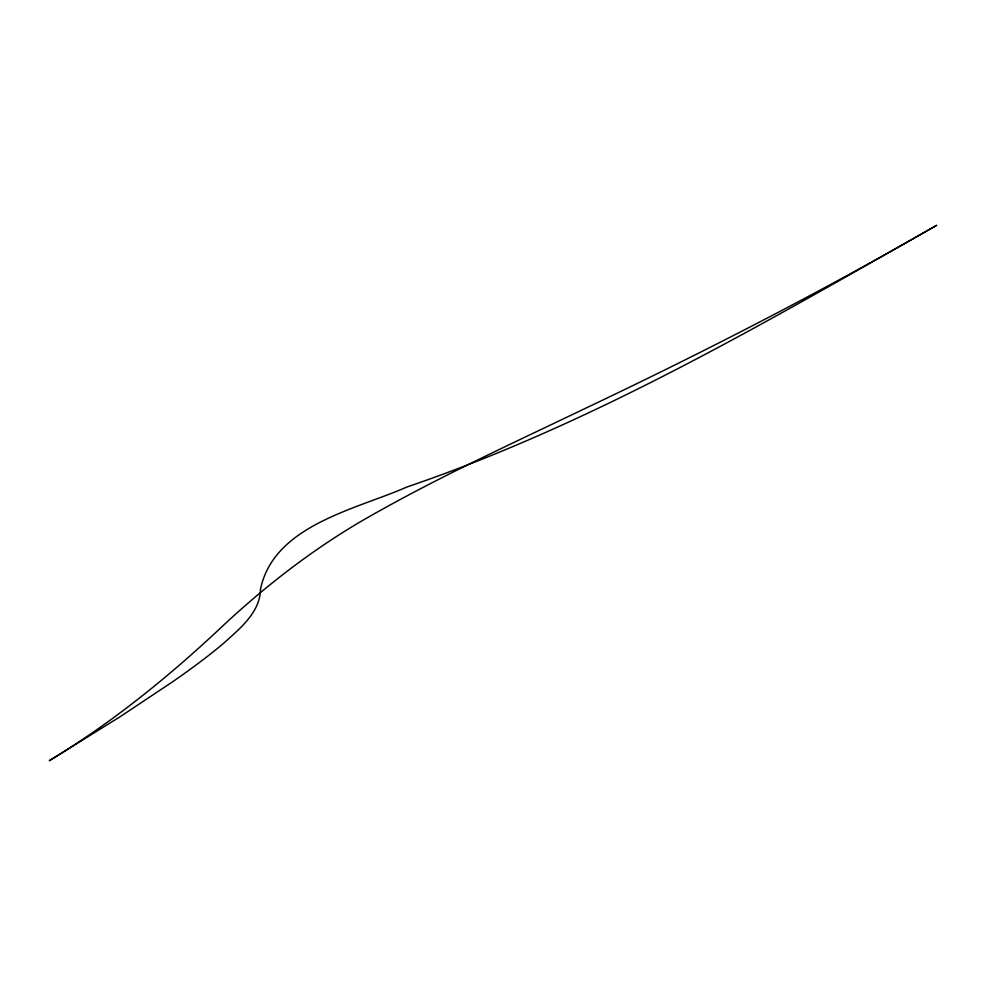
<?xml version="1.0" encoding="UTF-8"?>
<svg xmlns="http://www.w3.org/2000/svg" width="986" height="986" viewBox="0 0 986 986"><rect width="100%" height="100%" fill="white"/><g stroke="black" fill="none" stroke-linecap="round" stroke-linejoin="round"><path stroke-width="1.48" d="M260.501 589.197C260.131 612.516 239.869 628.464 224.142 642.835A383.344 42.065 -28.2 0 1 173.043 681.511L120.243 716.649L49.3 760.711C112.54 722.393 170.073 675.706 223.748 625.001C265.715 585.93 311.231 550.681 360.691 521.569C432.607 479.862 508.32 445.327 583.194 409.387C703.277 352.458 821.56 291.696 936.7 225.289C765.555 322.385 594.164 423.228 407.07 486.948C356.094 509.466 273.825 525.119 260.501 589.197"/></g></svg>
